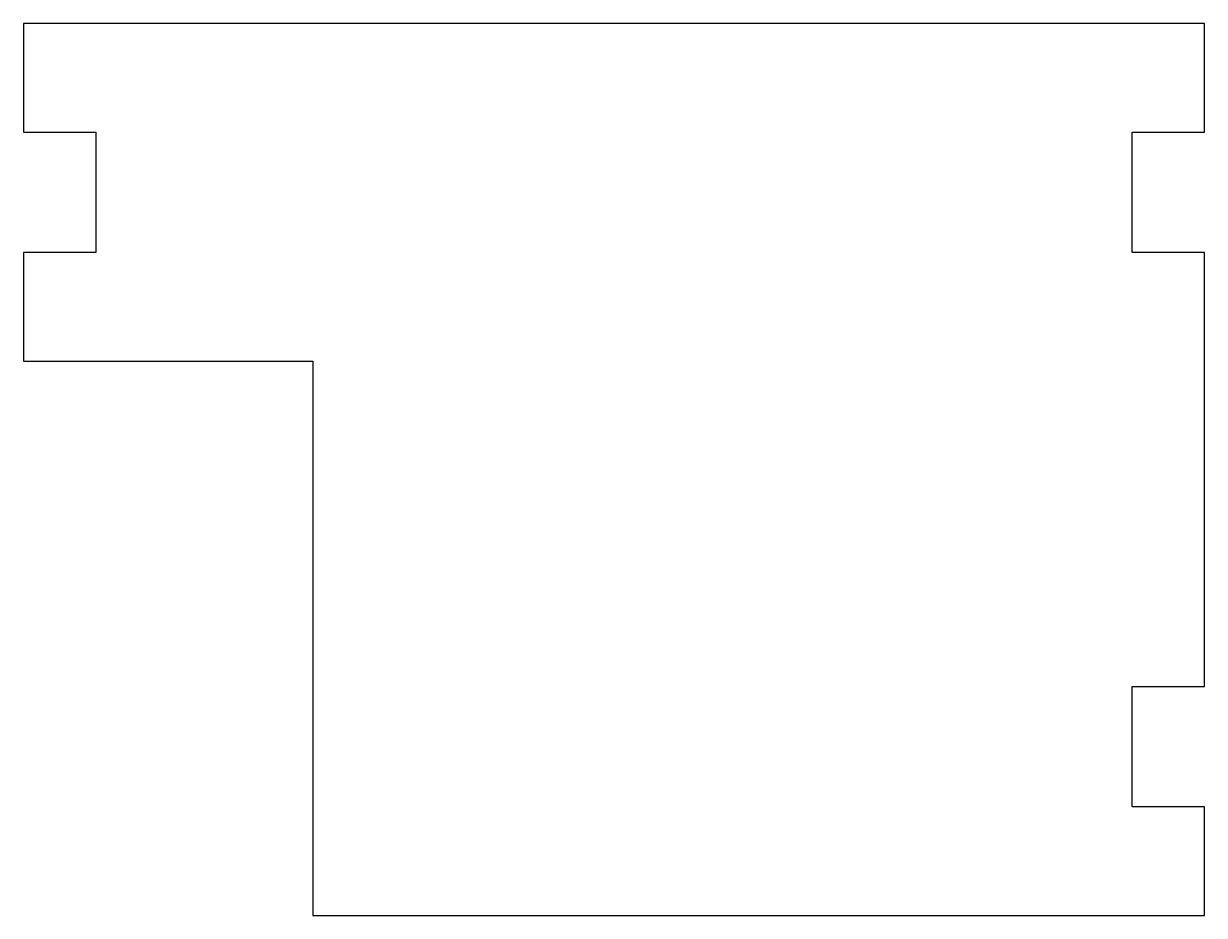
# Model space of a CAD drawing. Header units: millimetres. Extents: x -3 to 46, y 8 to 45.
import ezdxf

# ---------------------------------------------------------------- set-up
doc = ezdxf.new("R2010")
doc.units = ezdxf.units.MM

msp = doc.modelspace()

# ---------------------------------------------------------------- linework, layer by layer
msp.add_lwpolyline([(46, 45), (-3, 45), (-3, 40.5), (0, 40.5), (0, 35.5), (-3, 35.5), (-3, 31), (9, 31), (9, 8), (46, 8), (46, 12.5), (43, 12.5), (43, 17.5), (46, 17.5), (46, 35.5), (43, 35.5), (43, 40.5), (46, 40.5)], close=True)

doc.saveas('drawing.dxf')
